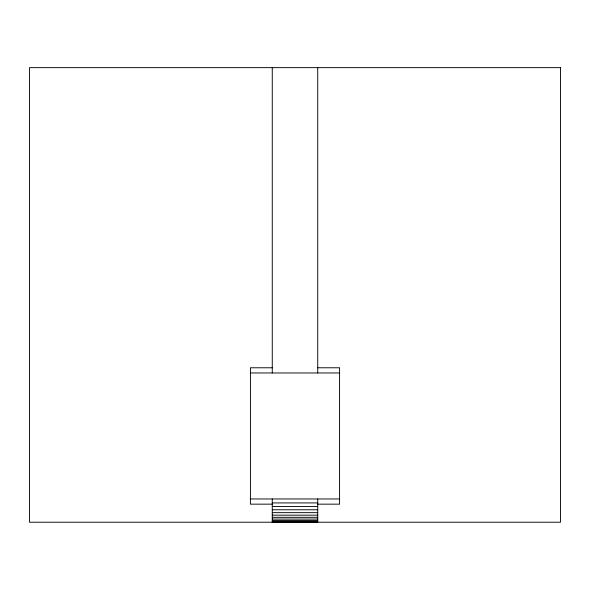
<?xml version="1.0" encoding="UTF-8"?>
<svg xmlns="http://www.w3.org/2000/svg" width="590" height="590" viewBox="0 0 590 590"><rect width="100%" height="100%" fill="white"/><g stroke="black" fill="none" stroke-linecap="round" stroke-linejoin="round"><path stroke-width="0.89" d="M272.27 367.777L250.418 367.777L250.418 504.155L272.27 504.155M317.73 367.777L339.582 367.777L339.582 504.155L317.73 504.155M250.418 372.969L339.582 372.969M250.418 498.963L339.582 498.963M272.27 502.923L317.73 502.923M272.27 506.53L317.73 506.53M272.27 509.775L317.73 509.775M272.27 512.658L317.73 512.658M272.27 515.173L317.73 515.173M272.27 517.312L317.73 517.312M272.27 519.075L317.73 519.075M272.27 520.461L317.73 520.461M272.27 521.472L317.73 521.472M272.27 522.106L317.73 522.106M317.73 67.644L317.73 372.969M317.73 498.963L317.73 522.356M272.27 67.644L272.27 372.969M272.27 498.963L272.27 522.224M560.5 67.644L29.5 67.644L29.5 522.224L560.5 522.224L560.5 67.644"/></g></svg>
